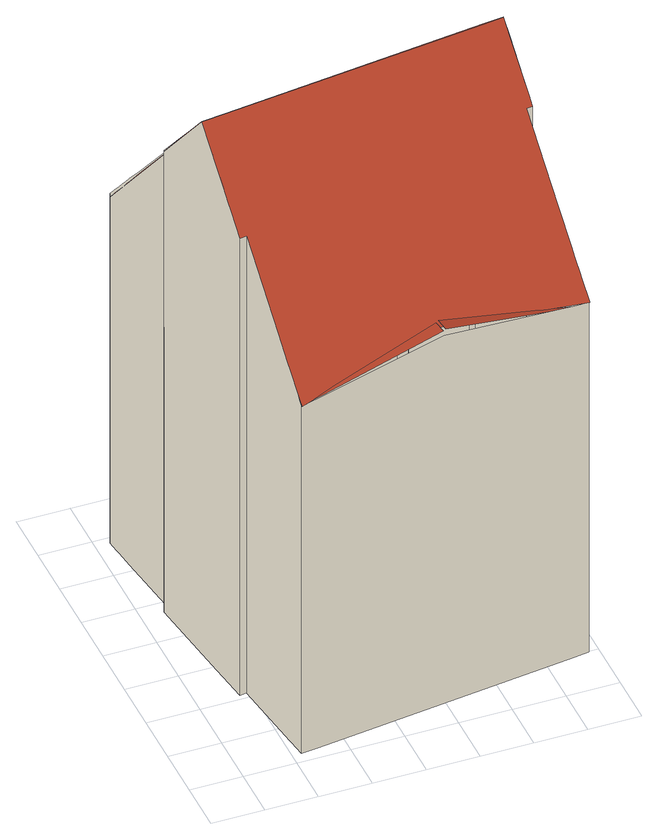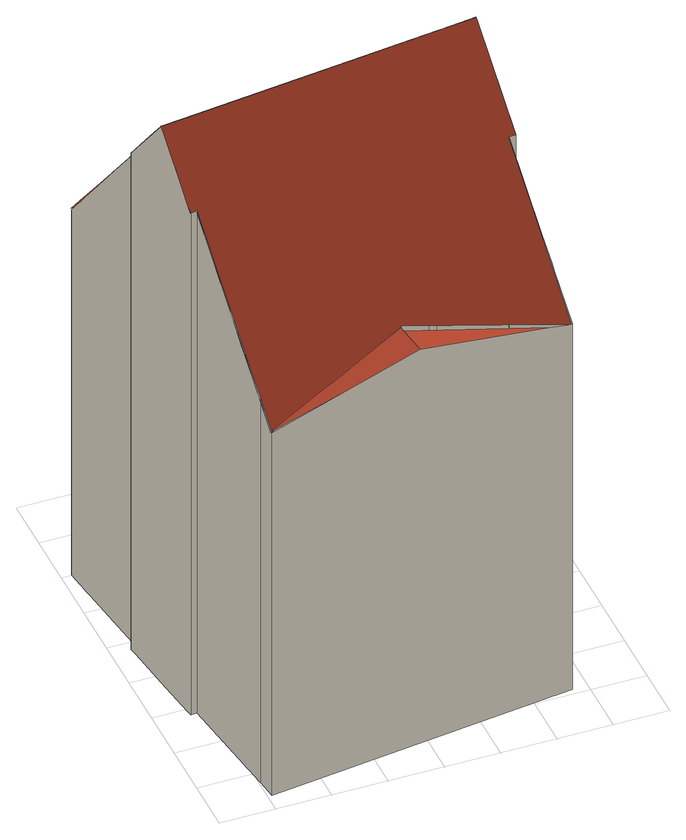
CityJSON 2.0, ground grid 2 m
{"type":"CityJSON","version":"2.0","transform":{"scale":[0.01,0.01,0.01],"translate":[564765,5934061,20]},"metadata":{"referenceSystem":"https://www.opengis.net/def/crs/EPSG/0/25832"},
"CityObjects":{
"building1":{"type":"Building","attributes":{"Grundfläche 2D":155.3,"Grundhöhe NN":20.35},"geometry":[{"type":"MultiSurface","lod":"2","boundaries":[[[0,1,2,3,4,5,6]],[[7,8,9,10]],[[11,12,13,14,15,16,17,18,19,20,21,22,23,24,25,26,27,28,29,30,31,32,33,34,35,36,37,38,39,40,41]],[[42,43,44,45,46,47,48,49,50,51,52,53,54,55,56,57,58,59,60,61,62,63,64,65,66,67,68,69,70,71,72,73,74,75,76,77]],[[78,79,80,81,82,83,84,85]],[[86,87,88,89,90,91,92]],[[93,94,95,96,97,98,99,100,101,102,103,104,105]],[[106,107,108,109,110,111,112,113,44,114,115,116,117,31,118,119,120,121]],[[122,123,124,125,126,127,128,129,130,131,132,133,134,135,136,137]],[[138,131,130,139]],[[140,138,139,141]],[[119,97,96,120]],[[124,111,110,125]],[[142,143,144,145,146,147,148,149,150,151,152,140,141,153]],[[154,155,156,157,158,159,160,161,162,163,164,165,146,145,166]],[[167,168,169,170,171,172,23,24,173,174,71,175,176,177]],[[178,179,180,181,182,183,184,185,186,187,188,189]],[[175,159,158,176]],[[187,170,169,188]],[[190,180,181,191,192,193,194,195,196,103,104,197]],[[167,177,176,158,157,156,155,154,166,145,144,143,142,153,141,139,130,129,128,127,126,125,110,109,108,107,106,121,120,96,95,94,93,105,104,197,190,180,179,178,189,188,169,168]]],"semantics":{"surfaces":[{"type":"RoofSurface"},{"type":"WallSurface"},{"type":"GroundSurface"}],"values":[0,0,0,0,0,0,1,1,1,1,1,1,1,1,1,1,1,1,1,1,2]}}]}
},
"vertices":[
[1308,194,1574],[1361,196,1563],[1353,195,1564],[1309,189,1574],[1308,189,1574],[801,120,1680],[794,171,1680],[1185,1527,1570],[641,1313,1686],[625,1451,1687],[1176,1526,1572],[788,176,1647],[298,55,1574],[235,39,1565],[233,52,1581],[231,65,1598],[224,121,1667],[221,140,1691],[212,204,1772],[183,424,2047],[156,420,2047],[148,484,2126],[146,499,2145],[140,539,2195],[135,579,2246],[121,683,2376],[212,695,2376],[1224,824,2376],[1300,834,2376],[1301,834,2376],[1306,791,2322],[1319,696,2203],[1325,656,2153],[1328,633,2124],[1305,630,2124],[1334,411,1850],[1347,315,1730],[1350,293,1703],[1356,253,1652],[1356,249,1647],[1364,192,1576],[1309,191,1583],[1298,853,2355],[1292,900,2299],[1287,935,2257],[1282,975,2209],[1277,1009,2168],[1274,1029,2145],[1251,1025,2146],[1222,1242,1885],[1220,1255,1871],[1211,1328,1783],[1210,1330,1780],[1207,1352,1754],[1204,1376,1725],[1202,1395,1703],[1198,1421,1671],[1195,1441,1648],[1195,1442,1647],[1185,1519,1555],[640,1324,1702],[122,1360,1581],[56,1365,1566],[62,1318,1622],[65,1300,1643],[68,1276,1672],[71,1254,1699],[74,1229,1728],[83,1166,1804],[112,949,2064],[85,946,2064],[108,778,2265],[119,696,2363],[121,684,2378],[212,695,2378],[1224,825,2378],[1300,834,2378],[1301,834,2378],[630,1451,1675],[645,1314,1674],[124,1367,1574],[57,1373,1562],[70,1375,1564],[122,1382,1574],[125,1382,1575],[138,1384,1578],[278,49,1573],[298,51,1577],[318,54,1581],[791,118,1674],[784,170,1674],[297,57,1577],[234,43,1564],[1355,257,35],[1350,296,35],[1347,318,35],[1305,631,35],[1305,631,2124],[1334,413,1848],[1347,318,1728],[1350,296,1700],[1355,257,1650],[1356,252,1644],[1363,196,1573],[1363,196,35],[1356,252,35],[1319,696,35],[1301,833,35],[1292,900,35],[1277,1010,35],[1274,1030,35],[1274,1030,2146],[1277,1010,2169],[1282,976,2209],[1292,900,2298],[1298,852,2354],[1301,833,2376],[1307,791,2323],[1325,657,2153],[1328,634,2124],[1328,634,35],[1325,657,35],[1220,1259,1875],[1222,1247,1889],[1251,1027,2147],[1251,1027,35],[1210,1336,35],[1207,1358,35],[1203,1383,35],[1201,1401,35],[1194,1448,35],[1194,1448,1653],[1197,1428,1677],[1201,1401,1709],[1203,1383,1730],[1207,1358,1759],[1210,1336,1785],[1210,1333,1788],[1194,1449,1653],[1194,1449,35],[1184,1527,1561],[1184,1527,35],[136,1384,35],[123,1382,35],[119,1382,35],[55,1373,35],[55,1373,1573],[68,1375,1575],[119,1382,1586],[123,1382,1587],[136,1384,1590],[626,1451,1693],[1174,1526,1564],[1174,1526,35],[64,1307,35],[67,1283,35],[70,1260,35],[73,1235,35],[112,951,35],[112,951,2066],[82,1171,1808],[73,1235,1734],[70,1260,1704],[67,1283,1678],[64,1307,1649],[61,1326,1628],[61,1326,35],[140,539,35],[146,499,35],[156,421,35],[156,421,2046],[148,485,2126],[146,499,2144],[121,682,2376],[119,695,2362],[85,948,2066],[85,948,35],[135,579,35],[231,69,35],[232,56,35],[234,43,35],[234,43,1561],[232,56,1578],[231,69,1595],[223,124,1665],[221,143,1688],[212,207,1770],[183,425,2046],[183,425,35],[223,124,35],[299,52,35],[279,49,1569],[299,51,1572],[319,54,1575],[795,119,1652],[1310,189,1580],[1355,195,1574],[1310,189,35]
]}
